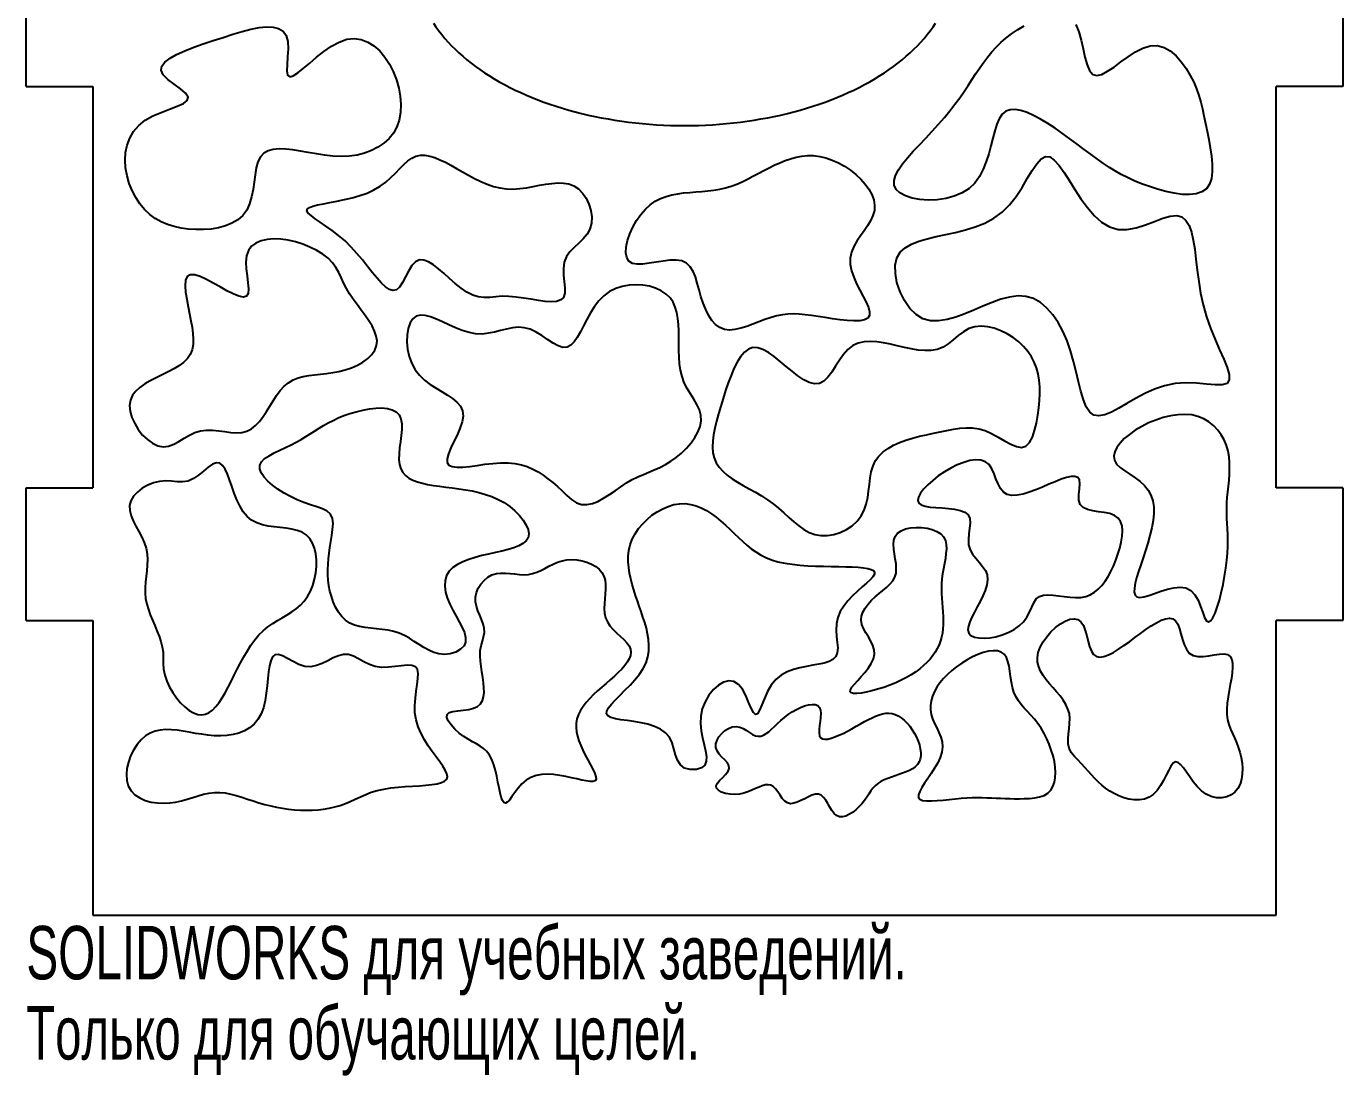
# Model space of a CAD drawing. Extents: x -60 to 60, y -100 to 98.
# Drawn here: x -59.5 to 59.5, y -100.4 to -5.5 of the extents above; entities that cross this region are included whole.
import ezdxf
from ezdxf.enums import TextEntityAlignment as Align

# ---------------------------------------------------------------- set-up
doc = ezdxf.new("R2010")
doc.units = 0
doc.layers.get('0').update_dxf_attribs({"linetype": 'CONTINUOUS'})

msp = doc.modelspace()

# ---------------------------------------------------------------- linework, layer by layer
at = {"color": 7, "linetype": 'CONTINUOUS'}
for p, q in [((-59.5, -10.92), (-59.5, 1.08)), ((59.5, 1.08), (59.5, -10.92)), ((-59.5, -10.92), (-53.5, -10.92)), ((-53.5, -10.92), (-53.5, -47.22)), ((53.5, -47.22), (53.5, -10.92)), ((59.5, -10.92), (53.5, -10.92)), ((-59.5, -47.22), (-53.5, -47.22)), ((-59.5, -59.22), (-59.5, -47.22)), ((59.5, -47.22), (53.5, -47.22)), ((59.5, -47.22), (59.5, -59.22)), ((-59.5, -59.22), (-53.5, -59.22)), ((-53.5, -59.22), (-53.5, -85.86)), ((53.5, -85.86), (53.5, -59.22)), ((59.5, -59.22), (53.5, -59.22)), ((-53.5, -85.86), (53.5, -85.86))]:
    msp.add_line(p, q, dxfattribs=at)
for points in [[(-25.79, -13.95), (-26.01, -14.57), (-26.32, -15.12), (-26.71, -15.62), (-27.18, -16.05), (-27.71, -16.41), (-28.29, -16.71), (-28.92, -16.95), (-29.6, -17.11), (-30.3, -17.21), (-31.03, -17.23), (-31.78, -17.2), (-32.53, -17.12), (-33.28, -17), (-34.01, -16.88), (-34.72, -16.76), (-35.41, -16.65), (-36.05, -16.58), (-36.64, -16.56), (-37.18, -16.6), (-37.64, -16.72), (-38.03, -16.94), (-38.34, -17.28), (-38.56, -17.73), (-38.71, -18.27), (-38.81, -18.89), (-38.91, -19.55), (-39, -20.23), (-39.13, -20.89), (-39.31, -21.52), (-39.57, -22.09), (-39.93, -22.57), (-40.38, -22.97), (-40.91, -23.28), (-41.5, -23.52), (-42.13, -23.69), (-42.8, -23.8), (-43.49, -23.85), (-44.18, -23.85), (-44.86, -23.8), (-45.51, -23.71), (-46.14, -23.58), (-46.74, -23.39), (-47.31, -23.15), (-47.84, -22.85), (-48.34, -22.48), (-48.81, -22.04), (-49.23, -21.53), (-49.61, -20.95), (-49.93, -20.33), (-50.19, -19.67), (-50.39, -18.98), (-50.52, -18.28), (-50.56, -17.58), (-50.52, -16.88), (-50.38, -16.21), (-50.14, -15.57), (-49.8, -14.97), (-49.34, -14.44), (-48.76, -13.97), (-48.06, -13.58), (-47.3, -13.25), (-46.55, -12.96), (-45.86, -12.7), (-45.3, -12.44), (-44.95, -12.17), (-44.86, -11.87), (-45.1, -11.52), (-45.57, -11.13), (-46.15, -10.71), (-46.71, -10.28), (-47.13, -9.85), (-47.31, -9.45), (-47.24, -9.06), (-46.97, -8.7), (-46.51, -8.35), (-45.91, -8.01), (-45.18, -7.68), (-44.37, -7.37), (-43.5, -7.06), (-42.61, -6.76), (-41.71, -6.47), (-40.84, -6.19), (-39.99, -5.94), (-39.2, -5.73), (-38.45, -5.59), (-37.78, -5.52), (-37.19, -5.54), (-36.69, -5.67), (-36.29, -5.92), (-36.02, -6.3), (-35.87, -6.84), (-35.84, -7.51), (-35.88, -8.24), (-35.93, -8.93), (-35.95, -9.51), (-35.88, -9.9), (-35.69, -10.03), (-35.37, -9.94), (-34.96, -9.67), (-34.46, -9.27), (-33.88, -8.79), (-33.26, -8.26), (-32.59, -7.74), (-31.9, -7.27), (-31.21, -6.89), (-30.52, -6.64), (-29.86, -6.57), (-29.23, -6.66), (-28.63, -6.89), (-28.07, -7.24), (-27.55, -7.7), (-27.09, -8.26), (-26.67, -8.88), (-26.33, -9.57), (-26.04, -10.3), (-25.83, -11.05), (-25.69, -11.8), (-25.64, -12.55), (-25.67, -13.27)], [(-9.59, -20.17), (-9.22, -20.55), (-8.9, -21.02), (-8.65, -21.56), (-8.47, -22.13), (-8.39, -22.71), (-8.41, -23.28), (-8.55, -23.81), (-8.81, -24.27), (-9.16, -24.69), (-9.56, -25.08), (-9.98, -25.46), (-10.36, -25.86), (-10.68, -26.3), (-10.88, -26.8), (-10.95, -27.36), (-10.93, -27.96), (-10.87, -28.56), (-10.81, -29.12), (-10.81, -29.61), (-10.93, -29.98), (-11.18, -30.22), (-11.56, -30.35), (-12.03, -30.38), (-12.59, -30.35), (-13.21, -30.27), (-13.86, -30.16), (-14.54, -30.05), (-15.22, -29.95), (-15.88, -29.89), (-16.49, -29.88), (-17.07, -29.93), (-17.61, -29.98), (-18.13, -29.99), (-18.64, -29.94), (-19.15, -29.78), (-19.67, -29.51), (-20.2, -29.14), (-20.72, -28.72), (-21.23, -28.27), (-21.74, -27.82), (-22.23, -27.4), (-22.7, -27.04), (-23.15, -26.77), (-23.57, -26.61), (-23.97, -26.6), (-24.32, -26.76), (-24.65, -27.11), (-24.94, -27.6), (-25.21, -28.14), (-25.48, -28.65), (-25.76, -29.06), (-26.05, -29.3), (-26.36, -29.36), (-26.68, -29.26), (-27.03, -29.03), (-27.4, -28.69), (-27.79, -28.25), (-28.21, -27.75), (-28.65, -27.19), (-29.12, -26.6), (-29.61, -26.01), (-30.14, -25.43), (-30.69, -24.88), (-31.27, -24.39), (-31.85, -23.94), (-32.41, -23.54), (-32.93, -23.18), (-33.39, -22.87), (-33.76, -22.59), (-34.01, -22.36), (-34.13, -22.16), (-34.09, -21.99), (-33.91, -21.85), (-33.59, -21.72), (-33.17, -21.61), (-32.65, -21.51), (-32.06, -21.4), (-31.42, -21.28), (-30.74, -21.14), (-30.05, -20.98), (-29.36, -20.78), (-28.69, -20.55), (-28.07, -20.27), (-27.5, -19.93), (-27, -19.55), (-26.54, -19.15), (-26.13, -18.74), (-25.74, -18.34), (-25.37, -17.96), (-25.01, -17.64), (-24.65, -17.38), (-24.28, -17.2), (-23.88, -17.12), (-23.47, -17.12), (-23.03, -17.2), (-22.58, -17.34), (-22.11, -17.53), (-21.62, -17.77), (-21.12, -18.04), (-20.61, -18.33), (-20.08, -18.64), (-19.54, -18.94), (-18.98, -19.23), (-18.42, -19.51), (-17.85, -19.75), (-17.27, -19.95), (-16.68, -20.09), (-16.08, -20.17), (-15.48, -20.19), (-14.88, -20.15), (-14.28, -20.07), (-13.69, -19.96), (-13.1, -19.85), (-12.53, -19.75), (-11.98, -19.67), (-11.45, -19.63), (-10.94, -19.64), (-10.46, -19.72), (-10.01, -19.89)], [(17.17, -22.12), (17.04, -22.59), (16.82, -23.05), (16.54, -23.51), (16.23, -23.96), (15.9, -24.43), (15.59, -24.9), (15.31, -25.39), (15.1, -25.9), (14.98, -26.43), (14.98, -26.99), (15.09, -27.57), (15.3, -28.16), (15.56, -28.76), (15.86, -29.34), (16.15, -29.9), (16.42, -30.42), (16.62, -30.89), (16.73, -31.29), (16.73, -31.62), (16.57, -31.86), (16.27, -32.01), (15.84, -32.09), (15.31, -32.11), (14.71, -32.08), (14.06, -32.01), (13.39, -31.92), (12.72, -31.81), (12.07, -31.71), (11.47, -31.62), (10.91, -31.55), (10.37, -31.5), (9.86, -31.48), (9.35, -31.5), (8.85, -31.55), (8.34, -31.64), (7.82, -31.79), (7.27, -31.98), (6.72, -32.19), (6.17, -32.41), (5.62, -32.61), (5.08, -32.78), (4.56, -32.9), (4.07, -32.94), (3.61, -32.88), (3.19, -32.72), (2.81, -32.43), (2.48, -32.06), (2.18, -31.59), (1.92, -31.07), (1.69, -30.5), (1.49, -29.9), (1.32, -29.3), (1.16, -28.7), (0.98, -28.14), (0.78, -27.64), (0.52, -27.21), (0.18, -26.89), (-0.24, -26.69), (-0.75, -26.62), (-1.33, -26.63), (-1.94, -26.7), (-2.57, -26.8), (-3.19, -26.9), (-3.77, -26.97), (-4.28, -26.99), (-4.71, -26.91), (-5.03, -26.71), (-5.22, -26.38), (-5.29, -25.94), (-5.26, -25.42), (-5.14, -24.85), (-4.94, -24.24), (-4.66, -23.63), (-4.33, -23.03), (-3.96, -22.48), (-3.54, -22), (-3.1, -21.61), (-2.64, -21.29), (-2.16, -21.04), (-1.66, -20.85), (-1.14, -20.71), (-0.61, -20.61), (-0.08, -20.54), (0.47, -20.49), (1.01, -20.45), (1.56, -20.41), (2.11, -20.36), (2.65, -20.3), (3.18, -20.21), (3.7, -20.09), (4.22, -19.93), (4.72, -19.73), (5.22, -19.52), (5.71, -19.28), (6.19, -19.03), (6.67, -18.78), (7.16, -18.52), (7.64, -18.27), (8.12, -18.03), (8.61, -17.81), (9.1, -17.61), (9.59, -17.44), (10.1, -17.3), (10.61, -17.2), (11.13, -17.15), (11.67, -17.16), (12.22, -17.23), (12.78, -17.36), (13.35, -17.56), (13.92, -17.81), (14.47, -18.12), (15, -18.47), (15.49, -18.86), (15.94, -19.28), (16.34, -19.73), (16.67, -20.19), (16.93, -20.67), (17.11, -21.15), (17.19, -21.64)], [(47.18, -31.73), (47.55, -32.78), (47.96, -33.78), (48.38, -34.72), (48.76, -35.58), (49.06, -36.33), (49.23, -36.96), (49.24, -37.44), (49.05, -37.76), (48.62, -37.9), (47.98, -37.9), (47.19, -37.84), (46.29, -37.75), (45.33, -37.71), (44.35, -37.77), (43.4, -37.97), (42.48, -38.29), (41.6, -38.69), (40.76, -39.13), (39.98, -39.58), (39.25, -40), (38.59, -40.35), (37.99, -40.6), (37.46, -40.7), (37, -40.63), (36.63, -40.35), (36.32, -39.87), (36.06, -39.24), (35.83, -38.48), (35.61, -37.63), (35.4, -36.71), (35.17, -35.77), (34.9, -34.82), (34.58, -33.91), (34.2, -33.05), (33.77, -32.26), (33.29, -31.55), (32.76, -30.95), (32.18, -30.46), (31.55, -30.1), (30.87, -29.9), (30.15, -29.85), (29.39, -29.95), (28.61, -30.15), (27.8, -30.44), (26.98, -30.77), (26.16, -31.13), (25.34, -31.47), (24.53, -31.77), (23.74, -31.99), (22.97, -32.11), (22.25, -32.1), (21.56, -31.92), (20.93, -31.54), (20.37, -30.98), (19.88, -30.27), (19.49, -29.48), (19.21, -28.65), (19.06, -27.83), (19.05, -27.07), (19.2, -26.42), (19.51, -25.9), (19.96, -25.49), (20.52, -25.16), (21.19, -24.89), (21.94, -24.68), (22.75, -24.49), (23.62, -24.31), (24.5, -24.11), (25.4, -23.89), (26.29, -23.61), (27.15, -23.26), (27.97, -22.83), (28.72, -22.28), (29.39, -21.61), (29.99, -20.85), (30.52, -20.04), (30.99, -19.24), (31.43, -18.51), (31.84, -17.9), (32.23, -17.46), (32.62, -17.23), (33.02, -17.28), (33.43, -17.57), (33.86, -18.05), (34.31, -18.69), (34.79, -19.43), (35.3, -20.24), (35.84, -21.06), (36.42, -21.86), (37.04, -22.58), (37.71, -23.18), (38.42, -23.61), (39.19, -23.84), (40, -23.84), (40.84, -23.68), (41.67, -23.42), (42.48, -23.11), (43.24, -22.83), (43.92, -22.63), (44.5, -22.58), (44.96, -22.71), (45.33, -23.02), (45.61, -23.48), (45.82, -24.08), (45.99, -24.8), (46.12, -25.62), (46.24, -26.53), (46.35, -27.51), (46.49, -28.54), (46.66, -29.59), (46.88, -30.67)], [(-47.13, -43.5), (-46.65, -43.44), (-46.18, -43.27), (-45.71, -43.02), (-45.24, -42.73), (-44.76, -42.45), (-44.26, -42.21), (-43.75, -42.05), (-43.21, -41.99), (-42.66, -42), (-42.11, -42.05), (-41.55, -42.12), (-41.02, -42.19), (-40.5, -42.22), (-40.01, -42.2), (-39.56, -42.09), (-39.14, -41.88), (-38.77, -41.57), (-38.42, -41.2), (-38.1, -40.77), (-37.79, -40.3), (-37.48, -39.82), (-37.18, -39.33), (-36.87, -38.85), (-36.54, -38.41), (-36.19, -38.02), (-35.81, -37.7), (-35.39, -37.45), (-34.94, -37.27), (-34.47, -37.14), (-33.97, -37.04), (-33.45, -36.98), (-32.91, -36.92), (-32.36, -36.86), (-31.8, -36.79), (-31.24, -36.69), (-30.68, -36.55), (-30.11, -36.36), (-29.57, -36.11), (-29.07, -35.83), (-28.62, -35.5), (-28.26, -35.14), (-27.98, -34.75), (-27.83, -34.34), (-27.79, -33.92), (-27.86, -33.48), (-28.02, -33.03), (-28.25, -32.57), (-28.53, -32.09), (-28.86, -31.61), (-29.22, -31.13), (-29.58, -30.64), (-29.94, -30.15), (-30.27, -29.66), (-30.57, -29.17), (-30.82, -28.68), (-31.04, -28.2), (-31.26, -27.74), (-31.51, -27.29), (-31.82, -26.86), (-32.22, -26.45), (-32.7, -26.08), (-33.25, -25.73), (-33.86, -25.43), (-34.5, -25.17), (-35.16, -24.97), (-35.83, -24.81), (-36.49, -24.72), (-37.13, -24.7), (-37.73, -24.74), (-38.27, -24.86), (-38.75, -25.07), (-39.14, -25.36), (-39.43, -25.74), (-39.6, -26.22), (-39.66, -26.79), (-39.63, -27.41), (-39.55, -28.05), (-39.47, -28.66), (-39.43, -29.2), (-39.45, -29.62), (-39.59, -29.88), (-39.88, -29.96), (-40.28, -29.88), (-40.79, -29.67), (-41.36, -29.38), (-41.97, -29.04), (-42.6, -28.69), (-43.21, -28.37), (-43.78, -28.11), (-44.28, -27.95), (-44.68, -27.94), (-44.96, -28.1), (-45.11, -28.44), (-45.15, -28.93), (-45.1, -29.51), (-45, -30.16), (-44.88, -30.83), (-44.74, -31.47), (-44.62, -32.09), (-44.52, -32.68), (-44.44, -33.24), (-44.41, -33.77), (-44.43, -34.26), (-44.52, -34.72), (-44.68, -35.14), (-44.94, -35.52), (-45.28, -35.86), (-45.7, -36.17), (-46.17, -36.45), (-46.69, -36.72), (-47.22, -36.98), (-47.76, -37.25), (-48.29, -37.52), (-48.79, -37.8), (-49.23, -38.12), (-49.61, -38.46), (-49.9, -38.84), (-50.09, -39.27), (-50.16, -39.76), (-50.11, -40.29), (-49.95, -40.84), (-49.7, -41.4), (-49.38, -41.94), (-48.99, -42.43), (-48.56, -42.85), (-48.09, -43.18), (-47.61, -43.41)], [(-24.35, -36.53), (-23.95, -37.03), (-23.49, -37.47), (-22.98, -37.85), (-22.45, -38.2), (-21.92, -38.52), (-21.42, -38.83), (-20.96, -39.14), (-20.57, -39.47), (-20.26, -39.83), (-20.08, -40.25), (-20.02, -40.72), (-20.11, -41.25), (-20.3, -41.83), (-20.56, -42.43), (-20.84, -43.03), (-21.11, -43.6), (-21.34, -44.12), (-21.47, -44.57), (-21.47, -44.92), (-21.31, -45.16), (-21, -45.29), (-20.57, -45.34), (-20.03, -45.33), (-19.42, -45.27), (-18.74, -45.18), (-18.04, -45.08), (-17.32, -45), (-16.62, -44.95), (-15.95, -44.95), (-15.33, -45.01), (-14.75, -45.12), (-14.21, -45.29), (-13.71, -45.51), (-13.23, -45.76), (-12.78, -46.05), (-12.34, -46.38), (-11.91, -46.73), (-11.49, -47.1), (-11.07, -47.49), (-10.64, -47.89), (-10.21, -48.26), (-9.76, -48.56), (-9.3, -48.72), (-8.82, -48.73), (-8.32, -48.63), (-7.82, -48.43), (-7.31, -48.15), (-6.79, -47.82), (-6.27, -47.47), (-5.75, -47.11), (-5.24, -46.76), (-4.73, -46.46), (-4.22, -46.21), (-3.72, -45.99), (-3.22, -45.78), (-2.73, -45.58), (-2.23, -45.36), (-1.73, -45.11), (-1.24, -44.81), (-0.74, -44.45), (-0.26, -44.06), (0.18, -43.62), (0.59, -43.15), (0.94, -42.66), (1.22, -42.16), (1.41, -41.65), (1.5, -41.14), (1.49, -40.64), (1.36, -40.15), (1.13, -39.68), (0.84, -39.2), (0.53, -38.72), (0.23, -38.22), (-0.03, -37.7), (-0.22, -37.15), (-0.36, -36.58), (-0.44, -36), (-0.49, -35.4), (-0.51, -34.79), (-0.51, -34.19), (-0.51, -33.59), (-0.52, -33), (-0.54, -32.43), (-0.6, -31.88), (-0.69, -31.36), (-0.83, -30.88), (-1.03, -30.43), (-1.31, -30.03), (-1.67, -29.68), (-2.11, -29.39), (-2.61, -29.15), (-3.17, -28.98), (-3.76, -28.87), (-4.38, -28.84), (-5, -28.87), (-5.62, -28.99), (-6.22, -29.18), (-6.78, -29.46), (-7.3, -29.83), (-7.75, -30.29), (-8.15, -30.81), (-8.5, -31.38), (-8.82, -31.97), (-9.12, -32.55), (-9.41, -33.1), (-9.69, -33.6), (-9.98, -34.01), (-10.29, -34.32), (-10.62, -34.49), (-11, -34.51), (-11.43, -34.36), (-11.88, -34.11), (-12.37, -33.79), (-12.89, -33.44), (-13.41, -33.12), (-13.94, -32.87), (-14.48, -32.73), (-15.01, -32.69), (-15.54, -32.74), (-16.08, -32.85), (-16.62, -32.98), (-17.17, -33.12), (-17.73, -33.23), (-18.3, -33.3), (-18.88, -33.28), (-19.48, -33.17), (-20.09, -32.98), (-20.69, -32.74), (-21.29, -32.47), (-21.87, -32.2), (-22.43, -31.94), (-22.95, -31.74), (-23.44, -31.61), (-23.87, -31.58), (-24.25, -31.68), (-24.56, -31.92), (-24.8, -32.3), (-24.97, -32.79), (-25.07, -33.37), (-25.09, -34), (-25.03, -34.66), (-24.89, -35.32), (-24.66, -35.95)], [(2.86, -44.94), (3.12, -45.34), (3.46, -45.71), (3.85, -46.06), (4.3, -46.38), (4.79, -46.69), (5.31, -46.99), (5.86, -47.3), (6.41, -47.61), (6.96, -47.94), (7.5, -48.28), (8.02, -48.65), (8.51, -49.05), (8.98, -49.46), (9.44, -49.88), (9.89, -50.28), (10.34, -50.65), (10.8, -50.98), (11.28, -51.24), (11.78, -51.43), (12.32, -51.53), (12.9, -51.53), (13.49, -51.43), (14.08, -51.24), (14.64, -50.97), (15.16, -50.63), (15.61, -50.22), (15.98, -49.75), (16.25, -49.23), (16.43, -48.68), (16.56, -48.09), (16.64, -47.5), (16.71, -46.9), (16.79, -46.31), (16.89, -45.75), (17.05, -45.23), (17.27, -44.75), (17.58, -44.33), (17.96, -43.96), (18.4, -43.64), (18.89, -43.36), (19.43, -43.11), (20.01, -42.9), (20.62, -42.71), (21.24, -42.55), (21.87, -42.4), (22.5, -42.26), (23.12, -42.14), (23.73, -42.02), (24.32, -41.9), (24.89, -41.82), (25.46, -41.78), (26.03, -41.79), (26.6, -41.87), (27.17, -42.03), (27.76, -42.29), (28.36, -42.62), (28.94, -42.96), (29.49, -43.26), (30.01, -43.48), (30.47, -43.55), (30.87, -43.43), (31.19, -43.11), (31.45, -42.63), (31.65, -42.03), (31.81, -41.35), (31.93, -40.65), (32.02, -39.97), (32.08, -39.31), (32.11, -38.68), (32.11, -38.07), (32.06, -37.48), (31.96, -36.91), (31.82, -36.37), (31.62, -35.85), (31.37, -35.36), (31.05, -34.89), (30.66, -34.44), (30.22, -34.01), (29.71, -33.62), (29.17, -33.28), (28.59, -33), (28, -32.78), (27.41, -32.64), (26.82, -32.59), (26.25, -32.65), (25.71, -32.81), (25.22, -33.09), (24.75, -33.44), (24.3, -33.82), (23.84, -34.19), (23.37, -34.49), (22.85, -34.69), (22.3, -34.79), (21.72, -34.8), (21.12, -34.75), (20.5, -34.65), (19.88, -34.52), (19.24, -34.37), (18.61, -34.22), (17.99, -34.1), (17.39, -34), (16.8, -33.97), (16.24, -34), (15.71, -34.12), (15.22, -34.34), (14.78, -34.69), (14.38, -35.14), (14, -35.66), (13.65, -36.21), (13.31, -36.74), (12.96, -37.21), (12.59, -37.57), (12.19, -37.78), (11.75, -37.81), (11.28, -37.68), (10.78, -37.43), (10.26, -37.08), (9.73, -36.67), (9.19, -36.22), (8.65, -35.77), (8.11, -35.34), (7.59, -34.98), (7.09, -34.7), (6.62, -34.54), (6.19, -34.53), (5.78, -34.68), (5.41, -34.95), (5.07, -35.35), (4.76, -35.84), (4.47, -36.41), (4.21, -37.05), (3.96, -37.72), (3.72, -38.42), (3.5, -39.13), (3.28, -39.83), (3.08, -40.51), (2.9, -41.17), (2.75, -41.8), (2.63, -42.4), (2.56, -42.97), (2.54, -43.52), (2.57, -44.03), (2.68, -44.5)], [(-25.79, -60.34), (-26.29, -60.19), (-26.8, -60.08), (-27.32, -60.01), (-27.85, -59.96), (-28.37, -59.91), (-28.88, -59.85), (-29.37, -59.76), (-29.83, -59.63), (-30.26, -59.44), (-30.65, -59.18), (-30.99, -58.84), (-31.29, -58.44), (-31.54, -57.99), (-31.75, -57.51), (-31.92, -57.02), (-32.05, -56.54), (-32.14, -56.06), (-32.2, -55.57), (-32.23, -55.09), (-32.24, -54.6), (-32.22, -54.11), (-32.18, -53.62), (-32.12, -53.11), (-32.05, -52.59), (-31.97, -52.06), (-31.89, -51.52), (-31.81, -50.97), (-31.77, -50.44), (-31.81, -49.97), (-31.99, -49.59), (-32.3, -49.31), (-32.72, -49.1), (-33.23, -48.92), (-33.8, -48.74), (-34.4, -48.53), (-35.01, -48.28), (-35.62, -48), (-36.2, -47.68), (-36.75, -47.33), (-37.24, -46.97), (-37.67, -46.6), (-38.01, -46.23), (-38.26, -45.86), (-38.39, -45.5), (-38.39, -45.16), (-38.25, -44.85), (-37.96, -44.56), (-37.56, -44.3), (-37.09, -44.05), (-36.58, -43.81), (-36.06, -43.57), (-35.56, -43.33), (-35.1, -43.08), (-34.66, -42.83), (-34.24, -42.58), (-33.84, -42.32), (-33.44, -42.07), (-33.04, -41.82), (-32.64, -41.58), (-32.22, -41.34), (-31.77, -41.11), (-31.31, -40.89), (-30.8, -40.68), (-30.26, -40.49), (-29.68, -40.32), (-29.09, -40.17), (-28.49, -40.06), (-27.91, -39.99), (-27.36, -39.98), (-26.86, -40.02), (-26.42, -40.14), (-26.06, -40.33), (-25.79, -40.61), (-25.63, -40.98), (-25.56, -41.43), (-25.56, -41.93), (-25.6, -42.47), (-25.67, -43.03), (-25.75, -43.59), (-25.8, -44.13), (-25.82, -44.64), (-25.77, -45.09), (-25.65, -45.48), (-25.47, -45.81), (-25.22, -46.09), (-24.92, -46.32), (-24.56, -46.51), (-24.15, -46.67), (-23.7, -46.8), (-23.22, -46.9), (-22.7, -46.99), (-22.15, -47.06), (-21.58, -47.14), (-21, -47.21), (-20.4, -47.29), (-19.8, -47.38), (-19.19, -47.49), (-18.59, -47.63), (-17.99, -47.8), (-17.41, -48), (-16.85, -48.25), (-16.31, -48.54), (-15.8, -48.89), (-15.33, -49.28), (-14.92, -49.71), (-14.57, -50.14), (-14.31, -50.58), (-14.14, -50.99), (-14.08, -51.38), (-14.14, -51.72), (-14.32, -52), (-14.6, -52.25), (-14.98, -52.45), (-15.43, -52.63), (-15.95, -52.79), (-16.51, -52.93), (-17.1, -53.07), (-17.71, -53.2), (-18.33, -53.34), (-18.93, -53.5), (-19.51, -53.68), (-20.05, -53.89), (-20.53, -54.13), (-20.95, -54.42), (-21.28, -54.75), (-21.51, -55.15), (-21.64, -55.6), (-21.67, -56.1), (-21.6, -56.63), (-21.45, -57.17), (-21.22, -57.72), (-20.95, -58.27), (-20.65, -58.8), (-20.36, -59.32), (-20.1, -59.83), (-19.9, -60.3), (-19.79, -60.74), (-19.79, -61.15), (-19.93, -61.5), (-20.24, -61.81), (-20.68, -62.06), (-21.19, -62.22), (-21.71, -62.28), (-22.2, -62.23), (-22.67, -62.1), (-23.12, -61.9), (-23.56, -61.65), (-23.99, -61.38), (-24.43, -61.09), (-24.87, -60.81), (-25.32, -60.55)], [(41.14, -57.13), (41.51, -57.08), (41.97, -56.95), (42.49, -56.76), (43.06, -56.56), (43.65, -56.38), (44.24, -56.24), (44.81, -56.19), (45.33, -56.26), (45.78, -56.48), (46.14, -56.87), (46.43, -57.38), (46.66, -57.94), (46.85, -58.49), (47.02, -58.94), (47.19, -59.23), (47.37, -59.32), (47.57, -59.22), (47.76, -58.95), (47.96, -58.54), (48.16, -58.01), (48.35, -57.38), (48.53, -56.69), (48.69, -55.96), (48.83, -55.21), (48.95, -54.47), (49.03, -53.76), (49.09, -53.11), (49.12, -52.5), (49.12, -51.94), (49.11, -51.42), (49.09, -50.92), (49.07, -50.44), (49.04, -49.97), (49.03, -49.51), (49.02, -49.05), (49.04, -48.57), (49.07, -48.08), (49.12, -47.57), (49.17, -47.05), (49.23, -46.52), (49.26, -45.99), (49.28, -45.46), (49.28, -44.93), (49.23, -44.4), (49.14, -43.88), (48.99, -43.37), (48.79, -42.88), (48.53, -42.42), (48.21, -41.98), (47.84, -41.59), (47.41, -41.25), (46.94, -40.97), (46.42, -40.76), (45.85, -40.62), (45.24, -40.57), (44.6, -40.6), (43.94, -40.69), (43.27, -40.86), (42.6, -41.08), (41.95, -41.34), (41.33, -41.66), (40.75, -42), (40.22, -42.37), (39.76, -42.76), (39.38, -43.16), (39.08, -43.56), (38.89, -43.96), (38.82, -44.35), (38.87, -44.72), (39.06, -45.06), (39.39, -45.38), (39.8, -45.68), (40.27, -45.98), (40.75, -46.29), (41.2, -46.63), (41.59, -47), (41.91, -47.42), (42.16, -47.87), (42.33, -48.38), (42.42, -48.93), (42.42, -49.53), (42.36, -50.17), (42.24, -50.83), (42.08, -51.51), (41.89, -52.2), (41.68, -52.88), (41.46, -53.54), (41.24, -54.18), (41.04, -54.78), (40.87, -55.34), (40.75, -55.84), (40.67, -56.27), (40.66, -56.63), (40.73, -56.9), (40.89, -57.07)], [(-42.31, -44.94), (-42.66, -45.08), (-43.05, -45.34), (-43.48, -45.69), (-43.93, -46.05), (-44.4, -46.36), (-44.88, -46.59), (-45.37, -46.67), (-45.87, -46.66), (-46.38, -46.61), (-46.9, -46.58), (-47.45, -46.62), (-48, -46.75), (-48.53, -46.97), (-49.03, -47.25), (-49.46, -47.59), (-49.81, -47.97), (-50.05, -48.38), (-50.17, -48.82), (-50.15, -49.27), (-50.03, -49.73), (-49.83, -50.2), (-49.59, -50.67), (-49.32, -51.16), (-49.06, -51.66), (-48.84, -52.16), (-48.68, -52.66), (-48.59, -53.17), (-48.56, -53.68), (-48.57, -54.19), (-48.61, -54.71), (-48.67, -55.22), (-48.72, -55.73), (-48.76, -56.23), (-48.76, -56.74), (-48.72, -57.23), (-48.62, -57.73), (-48.47, -58.21), (-48.3, -58.7), (-48.1, -59.18), (-47.89, -59.66), (-47.69, -60.14), (-47.5, -60.62), (-47.33, -61.1), (-47.21, -61.59), (-47.14, -62.08), (-47.13, -62.58), (-47.14, -63.08), (-47.1, -63.61), (-46.99, -64.14), (-46.81, -64.69), (-46.56, -65.22), (-46.27, -65.73), (-45.93, -66.21), (-45.57, -66.65), (-45.18, -67.02), (-44.78, -67.34), (-44.39, -67.57), (-44.01, -67.71), (-43.64, -67.74), (-43.3, -67.68), (-42.97, -67.53), (-42.66, -67.3), (-42.37, -66.99), (-42.08, -66.63), (-41.8, -66.21), (-41.53, -65.74), (-41.26, -65.24), (-40.98, -64.71), (-40.71, -64.16), (-40.43, -63.6), (-40.14, -63.04), (-39.84, -62.48), (-39.52, -61.94), (-39.19, -61.43), (-38.84, -60.95), (-38.47, -60.51), (-38.08, -60.13), (-37.66, -59.79), (-37.23, -59.49), (-36.8, -59.22), (-36.36, -58.96), (-35.92, -58.7), (-35.5, -58.43), (-35.1, -58.14), (-34.72, -57.82), (-34.38, -57.46), (-34.07, -57.04), (-33.81, -56.56), (-33.6, -56.03), (-33.44, -55.47), (-33.33, -54.89), (-33.27, -54.31), (-33.27, -53.73), (-33.33, -53.18), (-33.45, -52.66), (-33.63, -52.2), (-33.88, -51.79), (-34.19, -51.47), (-34.57, -51.23), (-35.01, -51.07), (-35.49, -50.95), (-36, -50.87), (-36.54, -50.81), (-37.08, -50.74), (-37.63, -50.66), (-38.16, -50.54), (-38.66, -50.37), (-39.13, -50.13), (-39.54, -49.8), (-39.9, -49.37), (-40.21, -48.85), (-40.48, -48.28), (-40.71, -47.68), (-40.92, -47.07), (-41.12, -46.49), (-41.32, -45.97), (-41.53, -45.52), (-41.76, -45.19), (-42.02, -44.98)], [(25.7, -60.34), (25.9, -60.55), (26.21, -60.7), (26.61, -60.78), (27.08, -60.81), (27.6, -60.77), (28.16, -60.67), (28.72, -60.51), (29.27, -60.3), (29.79, -60.03), (30.25, -59.7), (30.65, -59.33), (30.96, -58.9), (31.19, -58.45), (31.39, -58), (31.58, -57.6), (31.8, -57.26), (32.08, -57.03), (32.44, -56.91), (32.86, -56.87), (33.33, -56.9), (33.82, -56.96), (34.33, -57.04), (34.85, -57.11), (35.35, -57.14), (35.83, -57.12), (36.27, -57.03), (36.68, -56.87), (37.06, -56.65), (37.4, -56.37), (37.72, -56.03), (38.02, -55.65), (38.29, -55.23), (38.53, -54.77), (38.77, -54.28), (38.98, -53.76), (39.18, -53.21), (39.35, -52.67), (39.49, -52.12), (39.58, -51.59), (39.6, -51.1), (39.56, -50.65), (39.43, -50.26), (39.21, -49.94), (38.88, -49.7), (38.45, -49.54), (37.95, -49.45), (37.42, -49.37), (36.9, -49.29), (36.43, -49.17), (36.04, -48.99), (35.77, -48.71), (35.65, -48.31), (35.65, -47.82), (35.7, -47.31), (35.74, -46.85), (35.7, -46.49), (35.55, -46.26), (35.3, -46.17), (34.95, -46.18), (34.53, -46.27), (34.04, -46.43), (33.51, -46.65), (32.94, -46.89), (32.36, -47.14), (31.76, -47.38), (31.17, -47.6), (30.61, -47.77), (30.07, -47.87), (29.59, -47.89), (29.17, -47.81), (28.83, -47.6), (28.56, -47.28), (28.35, -46.86), (28.16, -46.4), (27.98, -45.93), (27.78, -45.49), (27.53, -45.11), (27.2, -44.85), (26.8, -44.71), (26.32, -44.68), (25.8, -44.75), (25.24, -44.91), (24.65, -45.14), (24.07, -45.43), (23.49, -45.76), (22.94, -46.13), (22.44, -46.53), (21.99, -46.93), (21.61, -47.32), (21.33, -47.7), (21.15, -48.04), (21.09, -48.34), (21.17, -48.59), (21.39, -48.76), (21.75, -48.88), (22.21, -48.95), (22.73, -48.99), (23.3, -49.03), (23.87, -49.07), (24.42, -49.14), (24.92, -49.25), (25.33, -49.42), (25.63, -49.66), (25.79, -49.99), (25.82, -50.4), (25.77, -50.87), (25.7, -51.37), (25.66, -51.87), (25.68, -52.36), (25.81, -52.8), (26.04, -53.2), (26.34, -53.58), (26.65, -53.94), (26.95, -54.31), (27.2, -54.68), (27.36, -55.08), (27.4, -55.52), (27.33, -55.99), (27.18, -56.48), (26.98, -56.97), (26.73, -57.48), (26.47, -57.97), (26.21, -58.45), (25.97, -58.91), (25.78, -59.34), (25.66, -59.72), (25.62, -60.06)], [(0, -72.55), (-0.37, -72.26), (-0.63, -71.84), (-0.8, -71.34), (-0.96, -70.8), (-1.13, -70.26), (-1.36, -69.77), (-1.71, -69.35), (-2.17, -69.03), (-2.71, -68.78), (-3.3, -68.59), (-3.93, -68.45), (-4.57, -68.35), (-5.18, -68.26), (-5.75, -68.18), (-6.25, -68.09), (-6.65, -67.98), (-6.92, -67.84), (-7.05, -67.65), (-7.02, -67.41), (-6.86, -67.11), (-6.59, -66.77), (-6.24, -66.39), (-5.83, -65.97), (-5.38, -65.52), (-4.92, -65.05), (-4.48, -64.56), (-4.07, -64.05), (-3.73, -63.54), (-3.48, -63.02), (-3.32, -62.5), (-3.23, -61.97), (-3.21, -61.45), (-3.25, -60.93), (-3.33, -60.41), (-3.45, -59.9), (-3.6, -59.39), (-3.76, -58.89), (-3.92, -58.4), (-4.09, -57.91), (-4.26, -57.42), (-4.43, -56.93), (-4.59, -56.44), (-4.73, -55.94), (-4.86, -55.44), (-4.96, -54.94), (-5.04, -54.42), (-5.09, -53.9), (-5.09, -53.38), (-5.03, -52.86), (-4.91, -52.35), (-4.72, -51.85), (-4.46, -51.36), (-4.15, -50.9), (-3.78, -50.46), (-3.38, -50.06), (-2.94, -49.69), (-2.47, -49.37), (-1.97, -49.1), (-1.47, -48.89), (-0.95, -48.73), (-0.44, -48.65), (0.07, -48.63), (0.57, -48.7), (1.05, -48.83), (1.52, -49.02), (1.98, -49.26), (2.43, -49.55), (2.87, -49.87), (3.29, -50.21), (3.71, -50.58), (4.11, -50.95), (4.5, -51.33), (4.88, -51.7), (5.26, -52.06), (5.64, -52.4), (6.03, -52.72), (6.44, -53.01), (6.88, -53.28), (7.35, -53.52), (7.88, -53.72), (8.45, -53.89), (9.08, -54.02), (9.74, -54.12), (10.43, -54.19), (11.14, -54.25), (11.85, -54.28), (12.56, -54.3), (13.26, -54.32), (13.94, -54.33), (14.57, -54.34), (15.17, -54.36), (15.7, -54.39), (16.18, -54.43), (16.57, -54.49), (16.88, -54.58), (17.09, -54.69), (17.19, -54.84), (17.18, -55.02), (17.04, -55.25), (16.79, -55.52), (16.46, -55.83), (16.07, -56.17), (15.64, -56.55), (15.2, -56.97), (14.78, -57.42), (14.4, -57.9), (14.08, -58.4), (13.85, -58.94), (13.73, -59.5), (13.71, -60.08), (13.75, -60.65), (13.81, -61.19), (13.85, -61.69), (13.81, -62.12), (13.67, -62.46), (13.42, -62.72), (13.07, -62.91), (12.64, -63.05), (12.14, -63.16), (11.59, -63.26), (11.02, -63.36), (10.42, -63.48), (9.84, -63.64), (9.27, -63.86), (8.73, -64.16), (8.25, -64.55), (7.84, -65.05), (7.5, -65.64), (7.22, -66.26), (6.99, -66.84), (6.79, -67.32), (6.61, -67.64), (6.43, -67.71), (6.24, -67.52), (6.03, -67.12), (5.8, -66.58), (5.53, -65.99), (5.23, -65.43), (4.87, -64.98), (4.46, -64.71), (4.01, -64.65), (3.54, -64.77), (3.06, -65.04), (2.61, -65.45), (2.2, -65.96), (1.86, -66.55), (1.6, -67.19), (1.47, -67.86), (1.45, -68.53), (1.52, -69.19), (1.64, -69.83), (1.78, -70.44), (1.91, -71), (1.98, -71.5), (1.97, -71.93), (1.83, -72.28), (1.54, -72.53), (1.07, -72.67), (0.51, -72.68)], [(19.09, -64.83), (18.56, -65.05), (18.01, -65.25), (17.46, -65.43), (16.93, -65.58), (16.43, -65.7), (15.98, -65.78), (15.59, -65.82), (15.28, -65.82), (15.07, -65.76), (14.97, -65.65), (15, -65.47), (15.14, -65.24), (15.37, -64.96), (15.66, -64.64), (15.98, -64.28), (16.31, -63.9), (16.62, -63.5), (16.89, -63.09), (17.08, -62.67), (17.17, -62.26), (17.15, -61.85), (17.03, -61.46), (16.84, -61.07), (16.62, -60.69), (16.4, -60.32), (16.19, -59.94), (16.04, -59.57), (15.97, -59.19), (16.01, -58.82), (16.13, -58.44), (16.33, -58.08), (16.6, -57.72), (16.91, -57.38), (17.24, -57.07), (17.59, -56.77), (17.94, -56.49), (18.27, -56.21), (18.57, -55.93), (18.82, -55.62), (19.01, -55.29), (19.12, -54.93), (19.15, -54.52), (19.12, -54.09), (19.05, -53.64), (18.98, -53.19), (18.92, -52.75), (18.89, -52.33), (18.93, -51.94), (19.04, -51.6), (19.27, -51.32), (19.59, -51.1), (19.98, -50.93), (20.44, -50.83), (20.93, -50.78), (21.43, -50.79), (21.93, -50.86), (22.39, -50.98), (22.81, -51.15), (23.16, -51.37), (23.42, -51.65), (23.58, -51.97), (23.66, -52.34), (23.68, -52.73), (23.64, -53.16), (23.58, -53.6), (23.49, -54.06), (23.4, -54.52), (23.32, -54.99), (23.27, -55.45), (23.24, -55.89), (23.23, -56.34), (23.24, -56.77), (23.26, -57.2), (23.29, -57.61), (23.32, -58.03), (23.34, -58.43), (23.37, -58.83), (23.38, -59.21), (23.38, -59.6), (23.36, -59.97), (23.31, -60.34), (23.24, -60.7), (23.14, -61.05), (23.01, -61.4), (22.85, -61.73), (22.67, -62.06), (22.45, -62.38), (22.2, -62.69), (21.92, -63), (21.61, -63.29), (21.27, -63.57), (20.9, -63.85), (20.5, -64.11), (20.06, -64.36), (19.59, -64.6)], [(-21.46, -67.72), (-21.27, -67.54), (-20.93, -67.43), (-20.49, -67.36), (-20, -67.31), (-19.51, -67.24), (-19.06, -67.14), (-18.7, -66.97), (-18.44, -66.74), (-18.26, -66.45), (-18.16, -66.1), (-18.12, -65.71), (-18.13, -65.28), (-18.17, -64.83), (-18.24, -64.35), (-18.32, -63.86), (-18.39, -63.37), (-18.45, -62.87), (-18.47, -62.39), (-18.46, -61.93), (-18.39, -61.49), (-18.27, -61.08), (-18.16, -60.69), (-18.09, -60.3), (-18.12, -59.91), (-18.21, -59.52), (-18.35, -59.12), (-18.51, -58.72), (-18.67, -58.32), (-18.8, -57.92), (-18.89, -57.51), (-18.89, -57.1), (-18.81, -56.68), (-18.65, -56.28), (-18.41, -55.91), (-18.12, -55.58), (-17.78, -55.3), (-17.41, -55.09), (-17.01, -54.97), (-16.61, -54.91), (-16.19, -54.91), (-15.77, -54.95), (-15.35, -55), (-14.93, -55.05), (-14.51, -55.07), (-14.11, -55.05), (-13.73, -54.97), (-13.35, -54.84), (-12.99, -54.68), (-12.62, -54.49), (-12.25, -54.29), (-11.87, -54.11), (-11.48, -53.94), (-11.07, -53.81), (-10.63, -53.73), (-10.18, -53.7), (-9.72, -53.72), (-9.26, -53.8), (-8.82, -53.93), (-8.4, -54.1), (-8.03, -54.31), (-7.71, -54.57), (-7.46, -54.87), (-7.28, -55.2), (-7.18, -55.57), (-7.14, -55.96), (-7.14, -56.38), (-7.17, -56.81), (-7.2, -57.24), (-7.24, -57.68), (-7.25, -58.12), (-7.22, -58.54), (-7.13, -58.95), (-6.97, -59.33), (-6.74, -59.69), (-6.45, -60.02), (-6.13, -60.34), (-5.8, -60.64), (-5.49, -60.93), (-5.22, -61.22), (-5.01, -61.5), (-4.88, -61.79), (-4.84, -62.08), (-4.88, -62.38), (-4.99, -62.67), (-5.17, -62.98), (-5.4, -63.28), (-5.68, -63.6), (-5.99, -63.91), (-6.34, -64.23), (-6.71, -64.56), (-7.09, -64.89), (-7.47, -65.22), (-7.85, -65.56), (-8.22, -65.91), (-8.57, -66.26), (-8.89, -66.62), (-9.17, -66.98), (-9.41, -67.34), (-9.59, -67.72), (-9.72, -68.09), (-9.78, -68.48), (-9.79, -68.87), (-9.75, -69.27), (-9.67, -69.67), (-9.54, -70.08), (-9.38, -70.5), (-9.19, -70.93), (-8.97, -71.37), (-8.74, -71.81), (-8.5, -72.25), (-8.28, -72.66), (-8.11, -73.03), (-8.01, -73.33), (-8, -73.56), (-8.09, -73.7), (-8.28, -73.76), (-8.54, -73.77), (-8.88, -73.72), (-9.28, -73.64), (-9.73, -73.53), (-10.22, -73.42), (-10.74, -73.3), (-11.28, -73.21), (-11.83, -73.14), (-12.38, -73.11), (-12.91, -73.13), (-13.42, -73.22), (-13.89, -73.39), (-14.32, -73.65), (-14.71, -73.99), (-15.05, -74.37), (-15.35, -74.76), (-15.61, -75.13), (-15.83, -75.44), (-16.03, -75.65), (-16.19, -75.74), (-16.33, -75.68), (-16.45, -75.49), (-16.56, -75.18), (-16.66, -74.79), (-16.76, -74.33), (-16.86, -73.82), (-16.97, -73.29), (-17.1, -72.76), (-17.25, -72.25), (-17.42, -71.79), (-17.63, -71.38), (-17.88, -71.05), (-18.16, -70.79), (-18.47, -70.57), (-18.81, -70.37), (-19.17, -70.17), (-19.55, -69.95), (-19.95, -69.69), (-20.36, -69.38), (-20.75, -69.02), (-21.1, -68.65), (-21.35, -68.29), (-21.48, -67.97)], [(49.03, -67.72), (49.1, -68.18), (49.21, -68.62), (49.35, -69.02), (49.53, -69.42), (49.71, -69.82), (49.89, -70.23), (50.06, -70.65), (50.21, -71.11), (50.32, -71.6), (50.4, -72.1), (50.43, -72.6), (50.42, -73.09), (50.35, -73.56), (50.22, -74), (50.02, -74.39), (49.76, -74.72), (49.42, -74.97), (49.02, -75.15), (48.57, -75.24), (48.09, -75.23), (47.61, -75.13), (47.15, -74.92), (46.73, -74.61), (46.35, -74.22), (45.99, -73.79), (45.67, -73.34), (45.38, -72.91), (45.11, -72.53), (44.85, -72.23), (44.62, -72.04), (44.4, -72), (44.19, -72.12), (43.98, -72.38), (43.77, -72.75), (43.54, -73.19), (43.3, -73.67), (43.03, -74.14), (42.73, -74.57), (42.38, -74.93), (42, -75.19), (41.57, -75.36), (41.12, -75.43), (40.65, -75.43), (40.18, -75.36), (39.71, -75.24), (39.26, -75.07), (38.83, -74.86), (38.44, -74.63), (38.07, -74.37), (37.73, -74.09), (37.41, -73.79), (37.1, -73.48), (36.79, -73.16), (36.49, -72.83), (36.19, -72.5), (35.88, -72.16), (35.56, -71.82), (35.25, -71.49), (34.97, -71.13), (34.78, -70.76), (34.69, -70.35), (34.67, -69.91), (34.7, -69.46), (34.76, -68.99), (34.81, -68.53), (34.83, -68.07), (34.79, -67.63), (34.66, -67.21), (34.48, -66.8), (34.23, -66.41), (33.95, -66.03), (33.64, -65.66), (33.32, -65.29), (33, -64.93), (32.7, -64.56), (32.42, -64.18), (32.19, -63.79), (32.02, -63.4), (31.91, -62.98), (31.9, -62.55), (31.97, -62.09), (32.15, -61.62), (32.42, -61.14), (32.75, -60.68), (33.13, -60.24), (33.54, -59.85), (33.98, -59.52), (34.41, -59.26), (34.84, -59.1), (35.23, -59.05), (35.57, -59.12), (35.84, -59.33), (36.06, -59.67), (36.22, -60.1), (36.36, -60.59), (36.48, -61.09), (36.62, -61.56), (36.78, -61.97), (36.98, -62.28), (37.24, -62.46), (37.56, -62.51), (37.92, -62.46), (38.33, -62.32), (38.77, -62.09), (39.23, -61.81), (39.72, -61.48), (40.22, -61.12), (40.72, -60.75), (41.22, -60.37), (41.72, -60.02), (42.2, -59.69), (42.66, -59.41), (43.1, -59.19), (43.49, -59.04), (43.85, -58.99), (44.15, -59.05), (44.4, -59.23), (44.6, -59.54), (44.75, -59.95), (44.88, -60.41), (45.02, -60.91), (45.17, -61.38), (45.37, -61.81), (45.63, -62.15), (45.98, -62.36), (46.41, -62.45), (46.88, -62.45), (47.39, -62.39), (47.89, -62.31), (48.36, -62.24), (48.77, -62.22), (49.1, -62.29), (49.34, -62.46), (49.48, -62.72), (49.55, -63.06), (49.55, -63.47), (49.51, -63.94), (49.44, -64.45), (49.34, -64.99), (49.24, -65.55), (49.15, -66.11), (49.07, -66.67), (49.03, -67.21)], [(-48.73, -69.64), (-49.13, -69.99), (-49.49, -70.42), (-49.81, -70.92), (-50.07, -71.45), (-50.27, -72.01), (-50.4, -72.58), (-50.45, -73.14), (-50.41, -73.68), (-50.28, -74.17), (-50.03, -74.6), (-49.68, -74.96), (-49.25, -75.25), (-48.75, -75.47), (-48.21, -75.62), (-47.65, -75.71), (-47.09, -75.74), (-46.54, -75.7), (-46, -75.62), (-45.48, -75.5), (-44.97, -75.35), (-44.46, -75.2), (-43.97, -75.05), (-43.48, -74.92), (-42.99, -74.82), (-42.5, -74.76), (-42.01, -74.75), (-41.52, -74.8), (-41.02, -74.9), (-40.52, -75.02), (-40.02, -75.18), (-39.51, -75.35), (-38.99, -75.52), (-38.47, -75.69), (-37.94, -75.84), (-37.41, -75.98), (-36.88, -76.09), (-36.34, -76.19), (-35.8, -76.27), (-35.26, -76.32), (-34.72, -76.36), (-34.19, -76.37), (-33.66, -76.36), (-33.13, -76.32), (-32.62, -76.26), (-32.11, -76.18), (-31.62, -76.07), (-31.13, -75.93), (-30.66, -75.76), (-30.21, -75.57), (-29.76, -75.36), (-29.3, -75.14), (-28.82, -74.93), (-28.32, -74.73), (-27.77, -74.57), (-27.17, -74.45), (-26.55, -74.35), (-25.9, -74.28), (-25.24, -74.23), (-24.59, -74.19), (-23.97, -74.15), (-23.38, -74.11), (-22.85, -74.05), (-22.37, -73.97), (-21.98, -73.87), (-21.69, -73.74), (-21.5, -73.56), (-21.43, -73.34), (-21.48, -73.06), (-21.63, -72.75), (-21.85, -72.38), (-22.13, -71.98), (-22.46, -71.54), (-22.81, -71.06), (-23.16, -70.54), (-23.5, -70), (-23.81, -69.43), (-24.07, -68.82), (-24.26, -68.2), (-24.37, -67.55), (-24.38, -66.89), (-24.33, -66.23), (-24.25, -65.6), (-24.16, -65), (-24.1, -64.46), (-24.08, -64.01), (-24.15, -63.65), (-24.33, -63.4), (-24.64, -63.28), (-25.07, -63.26), (-25.59, -63.31), (-26.16, -63.38), (-26.77, -63.44), (-27.38, -63.45), (-27.96, -63.37), (-28.49, -63.19), (-28.99, -62.94), (-29.46, -62.67), (-29.92, -62.44), (-30.37, -62.29), (-30.82, -62.27), (-31.28, -62.39), (-31.76, -62.59), (-32.25, -62.84), (-32.75, -63.09), (-33.26, -63.29), (-33.78, -63.39), (-34.32, -63.36), (-34.86, -63.18), (-35.39, -62.92), (-35.89, -62.64), (-36.34, -62.4), (-36.73, -62.27), (-37.03, -62.31), (-37.25, -62.5), (-37.41, -62.84), (-37.53, -63.3), (-37.61, -63.85), (-37.67, -64.46), (-37.74, -65.12), (-37.81, -65.79), (-37.92, -66.45), (-38.07, -67.09), (-38.28, -67.66), (-38.56, -68.16), (-38.91, -68.57), (-39.32, -68.91), (-39.78, -69.18), (-40.28, -69.38), (-40.81, -69.53), (-41.36, -69.61), (-41.93, -69.65), (-42.51, -69.63), (-43.09, -69.58), (-43.66, -69.5), (-44.22, -69.41), (-44.78, -69.3), (-45.33, -69.21), (-45.87, -69.13), (-46.39, -69.08), (-46.9, -69.07), (-47.39, -69.11), (-47.86, -69.21), (-48.31, -69.38)], [(24.6, -63.39), (24.16, -63.73), (23.77, -64.09), (23.4, -64.46), (23.09, -64.85), (22.81, -65.24), (22.59, -65.64), (22.41, -66.05), (22.29, -66.46), (22.23, -66.88), (22.23, -67.29), (22.3, -67.7), (22.43, -68.11), (22.61, -68.52), (22.8, -68.92), (23, -69.34), (23.17, -69.76), (23.28, -70.19), (23.32, -70.64), (23.26, -71.11), (23.11, -71.59), (22.89, -72.08), (22.61, -72.56), (22.31, -73.04), (22, -73.5), (21.71, -73.93), (21.46, -74.32), (21.27, -74.67), (21.16, -74.97), (21.15, -75.21), (21.27, -75.37), (21.52, -75.48), (21.88, -75.52), (22.32, -75.52), (22.83, -75.49), (23.37, -75.44), (23.93, -75.38), (24.49, -75.32), (25.02, -75.27), (25.53, -75.24), (26.01, -75.22), (26.47, -75.22), (26.91, -75.22), (27.34, -75.23), (27.76, -75.24), (28.17, -75.26), (28.58, -75.28), (29, -75.29), (29.41, -75.31), (29.84, -75.32), (30.27, -75.32), (30.72, -75.31), (31.19, -75.29), (31.66, -75.24), (32.1, -75.16), (32.51, -75.02), (32.84, -74.82), (33.11, -74.55), (33.31, -74.22), (33.45, -73.84), (33.52, -73.42), (33.54, -72.96), (33.52, -72.47), (33.44, -71.97), (33.32, -71.45), (33.16, -70.92), (32.97, -70.4), (32.75, -69.9), (32.5, -69.41), (32.23, -68.95), (31.94, -68.52), (31.63, -68.13), (31.32, -67.78), (31.01, -67.45), (30.71, -67.12), (30.43, -66.8), (30.18, -66.46), (29.96, -66.09), (29.78, -65.69), (29.65, -65.25), (29.55, -64.77), (29.48, -64.28), (29.42, -63.79), (29.34, -63.33), (29.24, -62.91), (29.1, -62.54), (28.9, -62.26), (28.63, -62.06), (28.29, -61.96), (27.91, -61.94), (27.48, -61.99), (27.01, -62.1), (26.53, -62.28), (26.04, -62.5), (25.54, -62.77), (25.06, -63.06)], [(21.2, -72), (21.05, -72.23), (20.85, -72.43), (20.61, -72.61), (20.34, -72.76), (20.04, -72.9), (19.72, -73.02), (19.39, -73.14), (19.04, -73.25), (18.7, -73.37), (18.37, -73.49), (18.05, -73.63), (17.74, -73.78), (17.47, -73.95), (17.23, -74.15), (17.02, -74.37), (16.84, -74.62), (16.67, -74.9), (16.49, -75.18), (16.28, -75.48), (16.04, -75.78), (15.77, -76.07), (15.48, -76.34), (15.18, -76.57), (14.87, -76.76), (14.57, -76.89), (14.28, -76.96), (14, -76.95), (13.75, -76.85), (13.53, -76.65), (13.33, -76.39), (13.14, -76.08), (12.96, -75.77), (12.78, -75.46), (12.58, -75.2), (12.36, -75.01), (12.11, -74.91), (11.83, -74.92), (11.52, -75.01), (11.2, -75.15), (10.87, -75.32), (10.53, -75.49), (10.2, -75.64), (9.88, -75.74), (9.58, -75.78), (9.31, -75.71), (9.07, -75.54), (8.84, -75.3), (8.64, -75.01), (8.44, -74.71), (8.24, -74.44), (8.03, -74.23), (7.81, -74.1), (7.57, -74.06), (7.31, -74.08), (7.03, -74.16), (6.74, -74.27), (6.42, -74.41), (6.09, -74.56), (5.73, -74.7), (5.36, -74.82), (4.96, -74.91), (4.55, -74.94), (4.12, -74.92), (3.71, -74.84), (3.35, -74.72), (3.07, -74.56), (2.9, -74.37), (2.87, -74.15), (2.98, -73.91), (3.19, -73.65), (3.46, -73.39), (3.72, -73.12), (3.94, -72.84), (4.05, -72.58), (4.02, -72.32), (3.88, -72.07), (3.65, -71.82), (3.39, -71.56), (3.14, -71.29), (2.94, -71), (2.84, -70.7), (2.84, -70.37), (2.94, -70.04), (3.11, -69.72), (3.36, -69.42), (3.65, -69.16), (3.98, -68.96), (4.32, -68.83), (4.66, -68.79), (4.99, -68.84), (5.3, -68.97), (5.59, -69.15), (5.88, -69.33), (6.15, -69.51), (6.41, -69.63), (6.66, -69.68), (6.9, -69.66), (7.14, -69.58), (7.38, -69.44), (7.63, -69.26), (7.88, -69.04), (8.15, -68.79), (8.42, -68.53), (8.72, -68.26), (9.03, -67.98), (9.37, -67.72), (9.73, -67.48), (10.11, -67.26), (10.49, -67.07), (10.86, -66.93), (11.22, -66.83), (11.54, -66.79), (11.82, -66.81), (12.05, -66.9), (12.21, -67.06), (12.3, -67.31), (12.32, -67.62), (12.3, -67.97), (12.26, -68.34), (12.21, -68.71), (12.18, -69.07), (12.17, -69.38), (12.21, -69.64), (12.32, -69.82), (12.48, -69.92), (12.7, -69.95), (12.96, -69.93), (13.27, -69.86), (13.6, -69.74), (13.96, -69.59), (14.34, -69.41), (14.73, -69.2), (15.13, -68.99), (15.52, -68.77), (15.9, -68.56), (16.27, -68.35), (16.62, -68.16), (16.96, -68), (17.28, -67.85), (17.59, -67.73), (17.89, -67.65), (18.19, -67.59), (18.48, -67.58), (18.76, -67.62), (19.04, -67.7), (19.32, -67.83), (19.6, -68.01), (19.86, -68.23), (20.12, -68.49), (20.36, -68.77), (20.59, -69.09), (20.79, -69.42), (20.97, -69.76), (21.12, -70.11), (21.23, -70.45), (21.31, -70.8), (21.35, -71.13), (21.35, -71.45), (21.3, -71.74)]]:
    msp.add_lwpolyline(points, close=True, dxfattribs=at)
at = {"color": 7, "linetype": 'CONTINUOUS', "flags": 128}
msp.add_lwpolyline([(-22.7, -5.18), (-22.47, -5.53), (-22.22, -5.88), (-21.95, -6.22), (-21.67, -6.56), (-21.37, -6.89), (-21.06, -7.22), (-20.74, -7.55), (-20.4, -7.87), (-20.04, -8.18), (-19.68, -8.49), (-19.29, -8.8), (-18.9, -9.09), (-18.49, -9.38), (-18.07, -9.67), (-17.64, -9.95), (-17.2, -10.22), (-16.74, -10.48), (-16.27, -10.74), (-15.79, -10.99), (-15.31, -11.23), (-14.81, -11.46), (-14.29, -11.69), (-13.77, -11.91), (-13.25, -12.12), (-12.71, -12.32), (-12.16, -12.51), (-11.6, -12.7), (-11.04, -12.88), (-10.47, -13.04), (-9.89, -13.2), (-9.31, -13.35), (-8.72, -13.49), (-8.12, -13.62), (-7.52, -13.74), (-6.91, -13.85), (-6.29, -13.96), (-5.68, -14.05), (-5.06, -14.13), (-4.43, -14.21), (-3.8, -14.27), (-3.17, -14.33), (-2.54, -14.37), (-1.91, -14.41), (-1.27, -14.43), (-0.64, -14.45), (0, -14.45), (0.64, -14.45), (1.27, -14.43), (1.91, -14.41), (2.54, -14.37), (3.17, -14.33), (3.8, -14.27), (4.43, -14.21), (5.06, -14.13), (5.68, -14.05), (6.29, -13.96), (6.91, -13.85), (7.52, -13.74), (8.12, -13.62), (8.72, -13.49), (9.31, -13.35), (9.89, -13.2), (10.47, -13.04), (11.04, -12.88), (11.6, -12.7), (12.16, -12.51), (12.71, -12.32), (13.25, -12.12), (13.77, -11.91), (14.29, -11.69), (14.81, -11.46), (15.31, -11.23), (15.79, -10.99), (16.27, -10.74), (16.74, -10.48), (17.2, -10.22), (17.64, -9.95), (18.07, -9.67), (18.49, -9.38), (18.9, -9.09), (19.29, -8.8), (19.68, -8.49), (20.04, -8.18), (20.4, -7.87), (20.74, -7.55), (21.06, -7.22), (21.37, -6.89), (21.67, -6.56), (21.95, -6.22), (22.22, -5.88), (22.47, -5.53), (22.7, -5.18)], dxfattribs=at)
at = {"color": 7, "linetype": 'CONTINUOUS'}
msp.add_lwpolyline([(35.39, -5.3), (35.65, -5.97), (35.86, -6.73), (36.04, -7.51), (36.2, -8.27), (36.39, -8.94), (36.61, -9.48), (36.9, -9.82), (37.27, -9.93), (37.73, -9.82), (38.25, -9.54), (38.83, -9.15), (39.45, -8.69), (40.11, -8.22), (40.77, -7.79), (41.44, -7.44), (42.11, -7.23), (42.74, -7.21), (43.35, -7.38), (43.92, -7.7), (44.44, -8.15), (44.92, -8.7), (45.35, -9.29), (45.72, -9.91), (46.03, -10.52), (46.28, -11.12), (46.49, -11.72), (46.67, -12.32), (46.82, -12.94), (46.96, -13.58), (47.1, -14.25), (47.24, -14.96), (47.39, -15.7), (47.53, -16.46), (47.64, -17.22), (47.7, -17.94), (47.7, -18.62), (47.63, -19.23), (47.46, -19.75), (47.18, -20.17), (46.77, -20.45), (46.26, -20.62), (45.65, -20.69), (44.98, -20.67), (44.26, -20.57), (43.52, -20.41), (42.77, -20.21), (42.03, -19.96), (41.32, -19.7), (40.66, -19.43), (40.06, -19.15), (39.49, -18.86), (38.95, -18.56), (38.42, -18.23), (37.88, -17.87), (37.33, -17.49), (36.75, -17.06), (36.13, -16.61), (35.5, -16.13), (34.84, -15.64), (34.17, -15.16), (33.5, -14.69), (32.84, -14.25), (32.19, -13.86), (31.56, -13.53), (30.97, -13.26), (30.41, -13.08), (29.9, -12.99), (29.44, -13.01), (29.04, -13.15), (28.71, -13.42), (28.44, -13.83), (28.23, -14.33), (28.04, -14.92), (27.86, -15.58), (27.69, -16.27), (27.5, -16.99), (27.27, -17.71), (27, -18.4), (26.66, -19.05), (26.24, -19.64), (25.72, -20.14), (25.1, -20.54), (24.39, -20.84), (23.63, -21.05), (22.83, -21.16), (22.04, -21.18), (21.28, -21.13), (20.58, -21), (19.97, -20.8), (19.47, -20.54), (19.13, -20.22), (18.96, -19.84), (18.95, -19.42), (19.08, -18.95), (19.34, -18.45), (19.71, -17.92), (20.15, -17.36), (20.67, -16.77), (21.23, -16.18), (21.81, -15.57), (22.4, -14.95), (22.97, -14.33), (23.51, -13.72), (24, -13.12), (24.45, -12.52), (24.88, -11.94), (25.27, -11.37), (25.64, -10.81), (26, -10.26), (26.35, -9.73), (26.7, -9.22), (27.05, -8.72), (27.41, -8.24), (27.78, -7.78), (28.18, -7.35), (28.6, -6.93), (29.06, -6.54), (29.56, -6.16), (30.11, -5.8), (30.71, -5.44)], dxfattribs=at)

# ---------------------------------------------------------------- texts
for s, width, p in [('SOLIDWORKS для учебных заведений.', 0.668182, (-59.5, -93.11)), ('Только для обучающих целей.', 0.661111, (-59.5, -100.36))]:
    msp.add_text(s, height=4.8336, dxfattribs=dict(at, width=width)).set_placement(p, align=Align.BOTTOM_LEFT)

doc.saveas('drawing.dxf')
